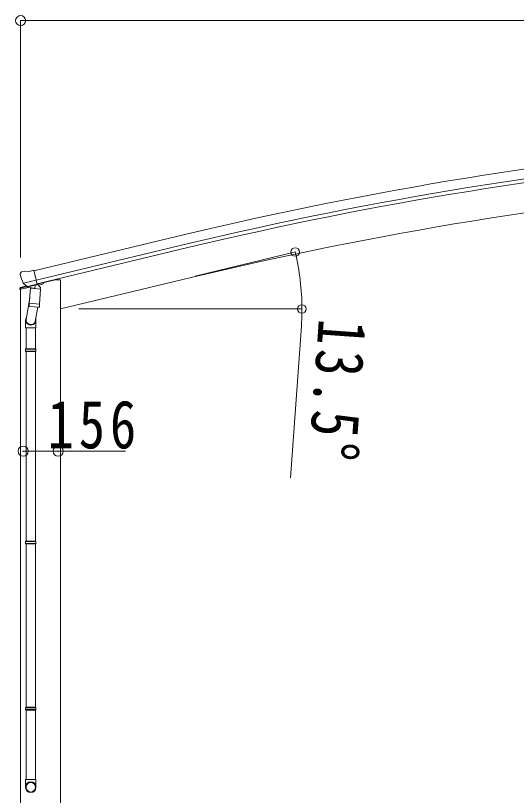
# Model space of a CAD drawing. Units: millimetres at full size; details may follow other scales. Extents: x -12578 to 12718, y -8779 to 8681.
# Drawn here: x -9633 to -7402, y -5315 to -1843 of the extents above; entities that cross this region are included whole.
import ezdxf

# ---------------------------------------------------------------- set-up
doc = ezdxf.new("R2010")
doc.units = ezdxf.units.MM
doc.header["$LTSCALE"] = 45
doc.header["$PDMODE"] = 32
doc.header["$PDSIZE"] = 45
for name, color, linetype, lineweight in [('0-1_本体', 4, 'Continuous', 9), ('0-2_部品', 7, 'Continuous', 9), ('0-A_寸法', 6, 'Continuous', 9)]:
    doc.layers.add(name, color=color, linetype=linetype, lineweight=lineweight)
doc.styles.add('ＭＳ ゴシック', font='')
doc.styles.get('ＭＳ ゴシック').set_extended_font_data('MS Gothic')

msp = doc.modelspace()

# ---------------------------------------------------------------- linework, layer by layer
at = {"layer": '0-1_本体'}
for p, q in [((-8873.35, -2816.29), (-9551.52, -2978.89)), ((-8863.29, -2858.27), (-9541.44, -3020.87)), ((-8859.36, -2874.64), (-9537.52, -3037.23)), ((-9432.93, -3019.22), (-9432.93, -5899.22)), ((-9432.92, -3149.16), (-8894.95, -3020)), ((-9432.92, -3149.18), (-8894.96, -3020.02)), ((-8894.96, -3020.02), (-8845.58, -3008.17)), ((-8894.95, -3020), (-8845.57, -3008.15))]:
    msp.add_line(p, q, dxfattribs=at)
msp.add_lwpolyline([(-9433.02, -3019.22), (-9457.02, -3019.22), (-9610.93, -3056.17), (-9610.93, -5899.22)], dxfattribs=at)
for centre, radius, start, end in [((-4843.84, -19681.4), 17339.81, 95.02765, 103.43754), ((-4843.84, -19681.4), 17296.63, 95.0278, 103.43739), ((-4843.84, -19681.4), 17279.81, 95.0278, 103.43739), ((-4847.58, -19661.04), 17126.06, 95.00003, 103.5), ((-4847.57, -19661.01), 17126.06, 95.00003, 103.5)]:
    msp.add_arc(centre, radius, start, end, dxfattribs=at)
at = {"layer": '0-2_部品'}
for p, q in [((-9608.76, -2985.92), (-9612.61, -2992.21)), ((-9605.66, -2983.67), (-9592.48, -2980.5)), ((-9577.92, -2983.18), (-9591.18, -2980.48)), ((-9577.92, -2983.18), (-9551.99, -2976.95)), ((-9612.98, -2994.49), (-9612.7, -2995.64)), ((-9614.11, -3062.79), (-9571.41, -3052.54)), ((-9585.51, -3046.67), (-9611.81, -3052.98)), ((-9598.92, -3034.8), (-9541.42, -3020.99)), ((-9582.07, -3049.71), (-9598.45, -3035.22)), ((-9579.36, -3050.28), (-9571.84, -3048.47)), ((-9578.52, -3050.17), (-9577, -3049.8)), ((-9577, -3049.8), (-9540.29, -3040.99)), ((-9575.16, -3050.03), (-9575.21, -3050.77)), ((-9574.45, -3051.81), (-9548.64, -3058.25)), ((-9565.76, -3053.98), (-9565.99, -3057.27)), ((-9546.24, -3042.81), (-9547.26, -3057.42)), ((-9540.29, -3040.99), (-9538.76, -3040.62)), ((-9537.21, -3038.52), (-9536.26, -3038.59)), ((-9536.26, -3038.59), (-9522.95, -3053.9)), ((-9532.28, -3043.14), (-9513.39, -3038.61)), ((-9522.95, -3053.9), (-9523.39, -3060.25)), ((-9509.56, -3030.53), (-9509.56, -3033.75)), ((-9614.11, -3055.9), (-9614.11, -3062.79)), ((-9567.54, -3057.16), (-9572.21, -3124)), ((-9521.85, -3060.35), (-9567.54, -3057.16)), ((-9526.52, -3127.19), (-9521.85, -3060.35)), ((-9570.48, -3099.23), (-9586.39, -3195.4)), ((-9573.07, -3136.46), (-9572.2, -3124)), ((-9526.52, -3127.19), (-9572.21, -3124)), ((-9572.67, -3137.82), (-9572.67, -3137.82)), ((-9571.23, -3138.6), (-9529.53, -3141.52)), ((-9534.96, -3141.14), (-9545.69, -3204.72)), ((-9526.53, -3127.19), (-9527.42, -3139.89)), ((-9588.54, -3232.56), (-9588.54, -3198.21)), ((-9542.54, -3197.91), (-9542.54, -3232.56)), ((-9542.54, -3232.56), (-9588.54, -3232.56)), ((-9586.54, -3232.56), (-9586.54, -3326.56)), ((-9544.54, -3232.56), (-9544.54, -3326.56)), ((-9588.54, -3328.56), (-9587.54, -3326.56)), ((-9542.54, -3328.56), (-9588.54, -3328.56)), ((-9543.54, -3326.56), (-9587.54, -3326.56)), ((-9542.54, -3328.56), (-9543.54, -3326.56)), ((-9542.54, -3328.56), (-9542.54, -3336.56)), ((-9542.54, -3336.56), (-9588.54, -3336.56)), ((-9543.54, -3338.56), (-9587.54, -3338.56)), ((-9586.54, -3338.56), (-9586.54, -4182.75)), ((-9544.54, -3338.56), (-9544.54, -4182.75)), ((-9542.54, -3336.56), (-9543.54, -3338.56)), ((-9588.54, -4184.75), (-9587.54, -4182.75)), ((-9542.54, -4184.75), (-9588.54, -4184.75)), ((-9542.54, -4192.75), (-9588.54, -4192.75)), ((-9543.54, -4182.75), (-9587.54, -4182.75)), ((-9543.54, -4194.75), (-9587.54, -4194.75)), ((-9586.54, -4194.75), (-9586.54, -4922.94)), ((-9544.54, -4194.75), (-9544.54, -4922.94)), ((-9542.54, -4184.75), (-9543.54, -4182.75)), ((-9542.54, -4192.75), (-9543.54, -4194.75)), ((-9542.54, -4184.75), (-9542.54, -4192.75)), ((-9588.54, -4924.94), (-9587.54, -4922.94)), ((-9542.54, -4924.94), (-9588.54, -4924.94)), ((-9543.54, -4922.94), (-9587.54, -4922.94)), ((-9542.54, -4924.94), (-9543.54, -4922.94)), ((-9542.54, -4924.94), (-9542.54, -4932.94)), ((-9542.54, -4932.94), (-9588.54, -4932.94)), ((-9543.54, -4934.94), (-9587.54, -4934.94)), ((-9586.54, -4934.94), (-9586.54, -5244.94)), ((-9544.54, -4934.94), (-9544.54, -5244.94)), ((-9542.54, -4932.94), (-9543.54, -4934.94)), ((-9588.54, -5279.08), (-9588.54, -5244.94)), ((-9542.54, -5244.94), (-9588.54, -5244.94)), ((-9542.54, -5279.08), (-9542.54, -5244.94))]:
    msp.add_line(p, q, dxfattribs=at)
for points in [[(-9546.56, -3042.4), (-9536.84, -3040.07), (-9551.99, -2976.95)], [(-9599.19, -3034.22), (-9598.61, -3035.07), (-9598.45, -3035.22)], [(-9546.56, -3042.4), (-9546.8, -3042.55), (-9571.56, -3048.5), (-9571.84, -3048.47)], [(-9588.54, -3328.56), (-9588.54, -3336.56), (-9587.54, -3338.56)], [(-9588.54, -4184.75), (-9588.54, -4192.75), (-9587.54, -4194.75)], [(-9588.54, -4924.94), (-9588.54, -4932.94), (-9587.54, -4934.94)]]:
    msp.add_lwpolyline(points, dxfattribs=at)
for centre, radius, start, end in [((-9604.49, -2988.53), 5, 103.5, 148.5), ((-9591.78, -2983.42), 3, 78.5, 103.5), ((-9415.89, -2948.39), 202.4, 193.5, 205.09125), ((-9611.11, -3055.9), 3, 103.5, 180), ((-9578.64, -3049.68), 0.5, 248.23754, 283.5), ((-9575.66, -3050), 0.5, 356, 103.5), ((-9574.21, -3050.84), 1, 176, 256), ((-9545.64, -3042.9), 0.604, 100.59842, 172.20595), ((-9538.88, -3040.14), 0.5, 283.5, 318.76246), ((-9514.56, -3033.75), 5, 283.5, 0), ((-9548.29, -3057.28), 1.03, 250.03897, 351.96569), ((-9571.13, -3136.63), 1.95, 175.04017, 217.47766), ((-9571.09, -3136.6), 2, 217.40962, 266), ((-9529.39, -3139.52), 2, 266, 349.46843), ((-9558.54, -3198.21), 30, 177.45142, 180)]:
    msp.add_arc(centre, radius, start, end, dxfattribs=at)
for centre, major_axis, ratio, start_param, end_param in [((-9610.06, -2993.78), (-1.57, -2.57), 0.99628, 4.712389, 5.4996506), ((-9580.08, -3047.45), (-0.73, -2.92), 0.997631, 5.8041905, 6.6006116), ((-9580.03, -3047.23), (2.63, 3.16), 0.650902, 4.0958226, 4.1686332), ((-9580.06, -3047.35), (-0.73, -2.92), 0.997631, 0.3902369, 0.4789948), ((-9565.54, -3197.91), (23, 0), 0.996195, 2.5560258, 6.5663028), ((-9565.54, -3197.91), (21, 0), 0.996195, 2.9349147, 5.9512394), ((-9565.54, -5277.34), (-23, 0), 0.996195, 3.1415927, 6.2831853), ((-9565.54, -5279.08), (-23, 0), 0.996195, 3.1415927, 6.2831853), ((-9565.54, -5279.08), (0, -23.43), 0.981806, 4.712389, 7.8539816)]:
    msp.add_ellipse(centre, major_axis=major_axis, ratio=ratio, start_param=start_param, end_param=end_param, dxfattribs=at)
msp.add_ellipse((-9565.54, -5279.08), major_axis=(21, 0), ratio=0.996195, dxfattribs=at)
at = {"layer": '0-A_寸法'}
for p, q in [((-1632.9, -1865.32), (-9610.93, -1865.32)), ((-9610.93, -1865.32), (-9610.93, -2920.14)), ((-8833.19, -3002.53), (-8386.66, -2895.33)), ((-9351.64, -3149.22), (-8356.61, -3149.22)), ((-8360.3, -3225.67), (-8407.95, -3901.19)), ((-9599.83, -3782.45), (-9443.83, -3782.45)), ((-9443.83, -3782.45), (-9143.83, -3782.45))]:
    msp.add_line(p, q, dxfattribs=at)
for centre in [(-8387.63, -2895.57), (-8357.61, -3149.22)]:
    msp.add_circle(centre, 19.12, dxfattribs=at)
for start, end in [(0, 13.5), (355.9652, 0)]:
    msp.add_arc((-9444.17, -3149.22), 1086.56, start, end, dxfattribs=at)
for p in [(-9610.93, -1865.32), (-9599.83, -3782.45), (-9443.83, -3782.45)]:
    msp.add_point(p, dxfattribs=at)

# ---------------------------------------------------------------- texts
at = {"layer": '0-A_寸法', "color": 7, "insert": (-8285.36, -3189.25), "char_height": 214.4, "attachment_point": 7, "rotation": 265.965, "style": 'ＭＳ ゴシック'}
msp.add_mtext('\\T1.16;\\W0.8;13.5°', dxfattribs=at)
at = {"layer": '0-A_寸法', "color": 7, "insert": (-9490.71, -3773.45), "char_height": 214.4, "attachment_point": 7, "style": 'ＭＳ ゴシック'}
msp.add_mtext('\\T1.19;\\W0.8;156', dxfattribs=at)

doc.saveas('drawing.dxf')
